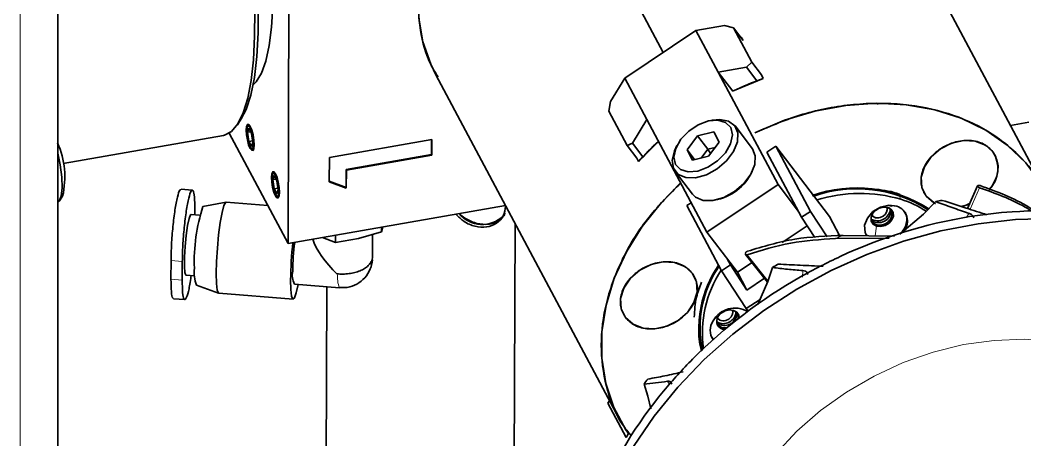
# Paper-space layout 'Blatt1' of a CAD drawing. Header units: millimetres. Extents: x 0 to 1189, y 0 to 841.
# Drawn here: x 1101.98 to 1120.69, y 509.51 to 517.33 of the extents above; entities that cross this region are included whole.
import ezdxf

# ---------------------------------------------------------------- set-up
doc = ezdxf.new("R2010")
doc.units = ezdxf.units.MM
doc.layers.add('BESCHRIFTUNG', color=5, linetype='Continuous')
doc.dimstyles.new('SLDDIMSTYLE0', dxfattribs={"dimtxt": 0.18, "dimasz": 0.7, "dimexe": 0, "dimexo": 0.0625, "dimgap": 0, "dimtad": 0, "dimtih": 1, "dimtoh": 1, "dimdec": 0, "dimrnd": 1e-09, "dimzin": 0, "dimdsep": 46, "dimtxsty": 'Standard', "dimblk1": 'DOT', "dimblk2": 'DOT', "dimsah": 1, "dimcen": 0.09, "dimadec": 0, "dimazin": 0, "dimtfac": 0.7, "dimtdec": 0, "dimtofl": 0, "dimtmove": 0, "dimatfit": 3, "dimldrblk": 'DOT', "dimfxl": 1, "dimfrac": 2, "dimtolj": 1, "dimtzin": 0, "dimarcsym": 0})

# ---------------------------------------------------------------- blocks, each defined once
blk = doc.blocks.new('_Dot')
at = {"color": 0, "linetype": 'ByBlock', "lineweight": -2}
blk.add_line((-0.5, 0), (-1, 0), dxfattribs=at)
at = {"color": 0, "linetype": 'ByBlock', "const_width": 0.5}
blk.add_lwpolyline([(-0.25, 0, 1), (0.25, 0, 1)], format="xyb", close=True, dxfattribs=at)

psp = doc.layouts.new('Blatt1')

# ---------------------------------------------------------------- linework, layer by layer
at = {"color": 7, "linetype": 'Continuous', "lineweight": 35}
for p, q in [((1102.677, 348.096), (1102.677, 627.189)), ((1106.967, 513.166), (1106.996, 521.336)), ((1111.552, 521.233), (1113.954, 516.725)), ((1121.073, 514.142), (1117.662, 520.542)), ((1113.238, 516.247), (1114.565, 517.133)), ((1114.565, 517.133), (1115.095, 517.225)), ((1114.565, 517.133), (1114.977, 516.36)), ((1115.095, 517.225), (1115.263, 517.182)), ((1115.263, 517.182), (1115.604, 516.542)), ((1115.263, 517.182), (1115.442, 516.947)), ((1115.406, 517.013), (1115.441, 516.948)), ((1115.604, 516.542), (1115.507, 516.453)), ((1115.604, 516.542), (1115.783, 516.307)), ((1115.507, 516.453), (1114.977, 516.36)), ((1114.977, 516.36), (1116.094, 514.264)), ((1115.249, 516.003), (1114.977, 516.36)), ((1115.701, 516.198), (1115.507, 516.453)), ((1109.72, 516.309), (1113.131, 509.909)), ((1112.972, 515.809), (1113.238, 516.247)), ((1113.65, 515.475), (1113.238, 516.247)), ((1115.248, 516.003), (1115.818, 516.241)), ((1115.783, 516.307), (1115.818, 516.241)), ((1112.941, 515.633), (1112.972, 515.809)), ((1117.957, 515.756), (1117.945, 515.783)), ((1113.282, 514.993), (1112.941, 515.633)), ((1106.024, 515.38), (1106.097, 515.491)), ((1113.65, 515.475), (1113.384, 515.036)), ((1114.767, 513.378), (1113.65, 515.475)), ((1114.869, 515.465), (1114.815, 515.454)), ((1120.421, 515.366), (1120.766, 515.426)), ((1105.871, 515.222), (1106.967, 513.166)), ((1106.238, 515.314), (1106.212, 515.239)), ((1106.272, 515.249), (1106.212, 515.239)), ((1106.212, 515.239), (1106.237, 515.069)), ((1106.238, 515.383), (1106.214, 515.347)), ((1106.289, 515.218), (1106.238, 515.314)), ((1106.314, 515.048), (1106.289, 515.218)), ((1114.596, 515.173), (1114.895, 515.244)), ((1114.997, 515.053), (1114.895, 515.244)), ((1115.616, 514.932), (1115.293, 515.357)), ((1102.778, 514.658), (1105.765, 515.181)), ((1106.309, 515.081), (1106.237, 515.069)), ((1106.237, 515.069), (1106.288, 514.973)), ((1106.288, 514.973), (1106.314, 515.048)), ((1107.737, 514.77), (1109.648, 515.105)), ((1109.642, 515.104), (1109.641, 514.822)), ((1109.648, 515.105), (1109.647, 514.811)), ((1113.384, 515.036), (1113.282, 514.993)), ((1113.384, 515.036), (1113.578, 514.781)), ((1113.497, 514.691), (1113.869, 515.065)), ((1114.398, 514.912), (1114.596, 515.173)), ((1114.786, 514.924), (1114.596, 515.173)), ((1114.8, 514.791), (1114.997, 515.053)), ((1106.286, 514.935), (1106.321, 514.909)), ((1109.641, 514.822), (1108.048, 514.544)), ((1109.641, 514.822), (1109.647, 514.811)), ((1113.461, 514.758), (1113.282, 514.993)), ((1114.211, 514.994), (1114.187, 514.946)), ((1114.398, 514.912), (1114.5, 514.721)), ((1114.537, 514.729), (1114.398, 514.912)), ((1114.661, 514.759), (1114.786, 514.924)), ((1114.786, 514.924), (1114.924, 514.956)), ((1114.837, 514.841), (1114.786, 514.924)), ((1115.886, 514.868), (1116.052, 514.979)), ((1115.886, 514.868), (1116.533, 513.654)), ((1116.699, 513.765), (1116.052, 514.979)), ((1116.052, 514.979), (1117.05, 513.668)), ((1107.735, 514.317), (1107.737, 514.77)), ((1109.647, 514.811), (1108.054, 514.533)), ((1113.497, 514.691), (1113.461, 514.758)), ((1114.8, 514.791), (1114.5, 514.721)), ((1106.708, 514.5), (1106.685, 514.464)), ((1108.048, 514.544), (1108.047, 514.208)), ((1108.048, 514.544), (1108.054, 514.533)), ((1108.054, 514.533), (1108.053, 514.197)), ((1114.179, 514.508), (1114.502, 514.084)), ((1106.709, 514.431), (1106.683, 514.356)), ((1106.743, 514.367), (1106.683, 514.356)), ((1106.683, 514.356), (1106.708, 514.186)), ((1106.76, 514.335), (1106.709, 514.431)), ((1106.785, 514.165), (1106.76, 514.335)), ((1108.047, 514.208), (1107.735, 514.326)), ((1108.053, 514.197), (1107.735, 514.317)), ((1116.094, 514.264), (1114.767, 513.378)), ((1116.474, 513.764), (1116.094, 514.264)), ((1105.185, 514.162), (1104.974, 514.18)), ((1106.78, 514.198), (1106.708, 514.186)), ((1106.708, 514.186), (1106.759, 514.09)), ((1106.759, 514.09), (1106.785, 514.165)), ((1108.047, 514.208), (1108.053, 514.197)), ((1119.811, 514.239), (1119.624, 513.818)), ((1102.711, 513.961), (1102.77, 514.05)), ((1105.813, 513.937), (1105.383, 513.858)), ((1106.59, 513.873), (1105.816, 513.937)), ((1106.757, 514.052), (1106.791, 514.027)), ((1114.475, 513.926), (1114.394, 513.872)), ((1119.034, 513.946), (1118.8, 513.71)), ((1118.852, 514.046), (1119.025, 513.904)), ((1105.32, 513.693), (1105.161, 513.707)), ((1105.232, 513.801), (1105.232, 513.701)), ((1106.967, 513.166), (1111.017, 513.874)), ((1115.041, 512.658), (1114.394, 513.872)), ((1116.533, 513.654), (1116.699, 513.765)), ((1117.008, 513.293), (1116.699, 513.765)), ((1118.8, 513.71), (1118.362, 513.338)), ((1110.948, 513.638), (1110.948, 513.639)), ((1111.198, 513.535), (1111.176, 507.381)), ((1116.533, 513.654), (1116.781, 513.275)), ((1117.05, 513.668), (1117.24, 513.312)), ((1117.845, 513.686), (1117.838, 513.696)), ((1117.845, 513.686), (1117.839, 513.697)), ((1117.845, 513.686), (1117.84, 513.696)), ((1108.706, 513.386), (1108.278, 513.259)), ((1108.541, 512.919), (1108.543, 513.337)), ((1108.73, 513.474), (1108.706, 513.386)), ((1108.707, 513.47), (1108.706, 513.386)), ((1115.338, 512.629), (1114.767, 513.378)), ((1116.172, 513.186), (1116.637, 513.496)), ((1117.754, 513.307), (1117.721, 513.355)), ((1107.851, 513.187), (1107.61, 513.278)), ((1107.851, 513.187), (1107.851, 513.32)), ((1108.278, 513.259), (1107.851, 513.187)), ((1118.163, 513.263), (1117.161, 513.257)), ((1118.265, 513.301), (1117.309, 513.317)), ((1115.488, 512.961), (1115.899, 512.448)), ((1104.788, 512.848), (1104.787, 512.5)), ((1104.997, 512.483), (1104.998, 512.83)), ((1115.041, 512.658), (1115.207, 512.769)), ((1115.207, 512.769), (1115.148, 512.879)), ((1115.514, 512.298), (1115.207, 512.769)), ((1115.338, 512.629), (1115.609, 512.81)), ((1105.068, 512.577), (1105.227, 512.564)), ((1115.041, 512.658), (1115.502, 511.953)), ((1115.338, 512.629), (1115.514, 512.298)), ((1115.991, 512.719), (1115.903, 512.456)), ((1105.262, 512.391), (1105.673, 512.243)), ((1107.086, 512.411), (1107.928, 512.341)), ((1115.843, 512.518), (1115.514, 512.298)), ((1115.903, 512.456), (1115.719, 512.029)), ((1105.676, 512.243), (1107.063, 512.128)), ((1107.689, 512.361), (1107.672, 507.636)), ((1104.833, 512.138), (1105.045, 512.121)), ((1115.761, 512.125), (1115.502, 511.953)), ((1115.502, 511.953), (1115.537, 511.907)), ((1114.972, 511.769), (1114.966, 511.778)), ((1114.967, 511.78), (1114.972, 511.769)), ((1114.972, 511.769), (1114.968, 511.779)), ((1114.891, 511.38), (1114.849, 511.438)), ((1113.598, 510.547), (1113.668, 510.319)), ((1112.921, 510.191), (1112.953, 510.242)), ((1112.921, 510.191), (1113.262, 509.551)), ((1113.668, 510.319), (1113.724, 510.088)), ((1113.262, 509.551), (1113.306, 509.623))]:
    psp.add_line(p, q, dxfattribs=at)
at = {"color": 8, "linetype": 'Continuous', "lineweight": 18}
for p, q in [((1101.977, 347.928), (1101.977, 627.022)), ((1119.847, 514.204), (1119.669, 513.804)), ((1118.383, 513.989), (1118.341, 514.066)), ((1118.26, 513.874), (1118.139, 513.837)), ((1119.601, 513.652), (1119.644, 513.728)), ((1117.91, 513.522), (1117.928, 513.489)), ((1117.928, 513.489), (1117.902, 513.307)), ((1115.519, 512.957), (1115.907, 512.467)), ((1104.998, 512.83), (1104.788, 512.848)), ((1116.551, 512.538), (1116.555, 512.66)), ((1104.787, 512.5), (1104.997, 512.483)), ((1114.916, 511.77), (1114.979, 511.804)), ((1114.072, 510.537), (1114.037, 510.599))]:
    psp.add_line(p, q, dxfattribs=at)
at = {"color": 7, "linetype": 'Continuous', "lineweight": 35, "flags": 128}
for points in [[(1106.317, 516.124), (1106.375, 516.181), (1106.474, 516.34), (1106.556, 516.566), (1106.618, 516.853), (1106.661, 517.196), (1106.684, 517.589), (1106.685, 518.026), (1106.666, 518.498), (1106.626, 518.997), (1106.566, 519.514), (1106.487, 520.04), (1106.391, 520.565), (1106.279, 521.081), (1106.154, 521.577), (1106.017, 522.045), (1105.871, 522.477), (1105.718, 522.865), (1105.612, 523.102)], [(1105.532, 522.61), (1105.692, 522.107), (1105.841, 521.57), (1105.977, 521.005), (1106.098, 520.423), (1106.201, 519.833), (1106.286, 519.245), (1106.35, 518.667), (1106.393, 518.11), (1106.413, 517.583), (1106.411, 517.093), (1106.387, 516.65), (1106.341, 516.26), (1106.274, 515.929), (1106.186, 515.663), (1106.097, 515.491)], [(1105.765, 515.181), (1105.786, 515.186), (1105.917, 515.256), (1106.034, 515.396), (1106.134, 515.603), (1106.216, 515.874), (1106.28, 516.205), (1106.323, 516.591), (1106.345, 517.027), (1106.347, 517.505), (1106.328, 518.019), (1106.288, 518.562), (1106.228, 519.124), (1106.149, 519.698), (1106.051, 520.276), (1105.938, 520.847), (1105.809, 521.405), (1105.667, 521.941), (1105.514, 522.446)], [(1111.552, 521.233), (1111.101, 520.899), (1110.691, 520.526), (1110.328, 520.119), (1110.019, 519.686), (1109.767, 519.233), (1109.577, 518.767), (1109.452, 518.296), (1109.394, 517.827), (1109.404, 517.367), (1109.481, 516.924), (1109.625, 516.505), (1109.72, 516.309)], [(1115.66, 515.231), (1116.213, 515.462), (1116.781, 515.633), (1117.355, 515.738), (1117.925, 515.778), (1118.48, 515.751), (1119.011, 515.657), (1119.507, 515.499), (1119.961, 515.278), (1120.363, 515), (1120.708, 514.668), (1120.988, 514.29), (1121.199, 513.871), (1121.236, 513.772)], [(1106.19, 515.281), (1106.195, 515.193), (1106.211, 515.096), (1106.234, 515.007), (1106.263, 514.939), (1106.291, 514.902), (1106.315, 514.901), (1106.331, 514.938), (1106.337, 515.005), (1106.331, 515.094), (1106.316, 515.19), (1106.292, 515.279), (1106.264, 515.348), (1106.236, 515.385), (1106.212, 515.385), (1106.196, 515.349), (1106.19, 515.281)], [(1114.869, 515.465), (1115.008, 515.479), (1115.173, 515.447), (1115.29, 515.36), (1115.347, 515.226), (1115.338, 515.06), (1115.264, 514.88), (1115.132, 514.706), (1114.957, 514.557), (1114.759, 514.448), (1114.558, 514.392), (1114.376, 514.394), (1114.233, 514.454), (1114.145, 514.567), (1114.12, 514.719), (1114.163, 514.894), (1114.187, 514.946)], [(1114.283, 515.107), (1114.187, 514.939), (1114.152, 514.777), (1114.184, 514.639), (1114.277, 514.543), (1114.421, 514.5), (1114.598, 514.514), (1114.788, 514.586), (1114.966, 514.705), (1115.113, 514.858), (1115.209, 515.025), (1115.243, 515.188), (1115.212, 515.325), (1115.118, 515.422), (1114.974, 515.465), (1114.797, 515.45), (1114.607, 515.379), (1114.429, 515.26), (1114.283, 515.107)], [(1106.209, 515.335), (1106.2, 515.285), (1106.202, 515.213), (1106.212, 515.13), (1106.231, 515.05), (1106.254, 514.984), (1106.279, 514.942), (1106.301, 514.931), (1106.318, 514.952), (1106.326, 515.002), (1106.325, 515.074), (1106.314, 515.156), (1106.296, 515.237), (1106.272, 515.303), (1106.247, 515.345), (1106.225, 515.356), (1106.209, 515.335)], [(1118.852, 514.046), (1118.772, 514.211), (1118.761, 514.4), (1118.82, 514.596), (1118.943, 514.778), (1119.117, 514.929), (1119.327, 515.034), (1119.551, 515.083), (1119.767, 515.072), (1119.955, 515), (1120.096, 514.876)], [(1102.677, 513.933), (1102.707, 513.955), (1102.743, 514.048), (1102.758, 514.204), (1102.752, 514.405), (1102.723, 514.63), (1102.677, 514.851)], [(1114.502, 514.084), (1114.556, 514.03), (1114.699, 513.97), (1114.881, 513.967), (1115.082, 514.024), (1115.281, 514.133), (1115.455, 514.282), (1115.587, 514.456), (1115.661, 514.636), (1115.67, 514.802), (1115.616, 514.932)], [(1106.66, 514.399), (1106.666, 514.31), (1106.681, 514.214), (1106.705, 514.125), (1106.733, 514.056), (1106.761, 514.019), (1106.785, 514.019), (1106.801, 514.055), (1106.807, 514.123), (1106.802, 514.211), (1106.786, 514.308), (1106.763, 514.397), (1106.734, 514.465), (1106.706, 514.502), (1106.682, 514.503), (1106.666, 514.466), (1106.66, 514.399)], [(1106.679, 514.452), (1106.671, 514.402), (1106.672, 514.33), (1106.683, 514.248), (1106.701, 514.167), (1106.725, 514.101), (1106.75, 514.059), (1106.772, 514.048), (1106.788, 514.069), (1106.797, 514.119), (1106.795, 514.191), (1106.784, 514.274), (1106.766, 514.354), (1106.743, 514.42), (1106.718, 514.462), (1106.696, 514.473), (1106.679, 514.452)], [(1113.318, 509.606), (1113.257, 509.696), (1113.034, 510.109), (1112.884, 510.556), (1112.81, 511.029), (1112.811, 511.52), (1112.89, 512.02), (1113.043, 512.52), (1113.269, 513.011), (1113.563, 513.485), (1113.92, 513.932), (1114.278, 514.296)], [(1105.816, 513.937), (1105.806, 513.934), (1105.774, 513.875), (1105.74, 513.746), (1105.706, 513.559), (1105.675, 513.33), (1105.651, 513.08), (1105.635, 512.831), (1105.629, 512.605)], [(1119.003, 513.915), (1118.993, 513.922), (1118.852, 514.046)], [(1119.673, 513.908), (1119.621, 513.888), (1119.497, 513.853)], [(1105.161, 513.707), (1105.151, 513.7), (1105.123, 513.633), (1105.095, 513.499), (1105.069, 513.316), (1105.049, 513.111), (1105.038, 512.909), (1105.038, 512.739), (1105.047, 512.623), (1105.066, 512.577), (1105.068, 512.577)], [(1117.733, 513.333), (1117.716, 513.374), (1117.706, 513.505), (1117.757, 513.641), (1117.86, 513.76), (1118.001, 513.844), (1118.157, 513.88), (1118.306, 513.863)], [(1117.928, 513.489), (1117.866, 513.524), (1117.83, 513.581), (1117.825, 513.65), (1117.852, 513.721), (1117.906, 513.783), (1117.98, 513.827), (1118.061, 513.846), (1118.139, 513.837)], [(1118.115, 513.842), (1118.123, 513.816), (1118.119, 513.765), (1118.093, 513.716), (1118.049, 513.675), (1117.994, 513.65), (1117.935, 513.643), (1117.883, 513.656), (1117.845, 513.686)], [(1118.113, 513.841), (1118.123, 513.818), (1118.124, 513.792), (1118.119, 513.765), (1118.108, 513.739), (1118.092, 513.714), (1118.049, 513.675), (1117.996, 513.65), (1117.965, 513.644), (1117.935, 513.643), (1117.907, 513.647), (1117.881, 513.656), (1117.845, 513.686), (1117.845, 513.686)], [(1118.139, 513.837), (1118.201, 513.801), (1118.237, 513.745), (1118.242, 513.676), (1118.215, 513.605), (1118.161, 513.543), (1118.087, 513.499), (1118.005, 513.48), (1117.928, 513.489)], [(1113.399, 509.384), (1113.785, 509.95), (1114.225, 510.491), (1114.716, 511.002), (1115.252, 511.479), (1115.829, 511.918), (1116.441, 512.314), (1117.083, 512.663), (1117.748, 512.962), (1118.431, 513.208), (1119.124, 513.4), (1119.822, 513.535), (1120.518, 513.612), (1121.206, 513.63)], [(1117.91, 513.522), (1117.848, 513.557), (1117.832, 513.576)], [(1113.252, 511.785), (1113.173, 511.95), (1113.162, 512.139), (1113.22, 512.334), (1113.343, 512.517), (1113.518, 512.668), (1113.728, 512.773), (1113.952, 512.822), (1114.168, 512.811), (1114.356, 512.739), (1114.496, 512.615)], [(1105.629, 512.605), (1105.634, 512.421), (1105.648, 512.298), (1105.671, 512.244), (1105.676, 512.243)], [(1114.496, 512.615), (1114.576, 512.45), (1114.587, 512.261), (1114.528, 512.065), (1114.406, 511.883), (1114.231, 511.732), (1114.021, 511.626), (1113.797, 511.577), (1113.581, 511.589), (1113.393, 511.66), (1113.252, 511.785)], [(1107.156, 512.405), (1107.121, 512.247), (1107.088, 512.152), (1107.058, 512.13), (1107.035, 512.183), (1107.02, 512.307), (1107.016, 512.49)], [(1115.242, 511.926), (1115.251, 511.899), (1115.247, 511.848), (1115.221, 511.799), (1115.177, 511.758), (1115.121, 511.733), (1115.063, 511.726), (1115.011, 511.739), (1114.972, 511.769)], [(1115.241, 511.922), (1115.25, 511.901), (1115.252, 511.875), (1115.247, 511.848), (1115.236, 511.822), (1115.219, 511.797), (1115.177, 511.758), (1115.124, 511.733), (1115.093, 511.727), (1115.063, 511.726), (1115.034, 511.73), (1115.009, 511.74), (1114.972, 511.769), (1114.972, 511.769)], [(1114.979, 511.804), (1115.033, 511.866), (1115.107, 511.91), (1115.189, 511.929), (1115.267, 511.92), (1115.328, 511.884), (1115.364, 511.828), (1115.371, 511.78)]]:
    psp.add_lwpolyline(points, dxfattribs=at)
at = {"color": 8, "linetype": 'Continuous', "lineweight": 18, "flags": 128}
psp.add_lwpolyline([(1114.922, 506.356), (1114.946, 506.847), (1115.038, 507.343), (1115.198, 507.839), (1115.422, 508.326), (1115.708, 508.797), (1116.05, 509.247), (1116.446, 509.667), (1116.887, 510.053), (1117.369, 510.398), (1117.884, 510.697), (1118.425, 510.946), (1118.983, 511.142), (1119.55, 511.281), (1120.119, 511.361), (1120.681, 511.382), (1121.228, 511.343)], dxfattribs=at)
at = {"color": 7, "linetype": 'Continuous', "lineweight": 35}
for centre, radius, start, end in [((1117.728, 510.856), 5.713, 109.5323, 115.7237), ((1101.234, 514.405), 1.576, 346.9794, 23.7237), ((1117.46, 511.164), 5.306, 132.6254, 138.3302), ((1119.618, 514.566), 0.569, 315.7907, 33.008), ((1114.749, 514.915), 0.956, 279.7885, 334.8035), ((1117.562, 511.722), 2.48, 57.3365, 109.594), ((1117.561, 511.734), 2.451, 57.2888, 109.0931), ((1117.618, 511.388), 2.711, 73.6197, 107.2345), ((1117.791, 512.11), 1.97, 57.3116, 72.5348), ((1120.808, 505.359), 8.769, 100.888, 101.67), ((1108.517, 512.838), 3.296, 161.9697, 182.3202), ((1110.587, 514.09), 0.568, 220.2556, 313.0312), ((1117.945, 513.829), 0.24, 239.7275, 356.4138), ((1117.965, 513.791), 0.236, 233.9574, 2.1968), ((1117.986, 513.744), 0.235, 251.1715, 9.3412), ((1118.207, 513.584), 0.296, 321.9804, 70.4576), ((1118.155, 513.614), 0.336, 310.6684, 23.8846), ((1121.033, 505.222), 8.555, 93.888, 99.2334), ((1120.998, 506.317), 7.459, 76.1635, 94.1912), ((1121.176, 504.459), 9.331, 99.35, 114.8699), ((1113.946, 512.415), 6.931, 173.6536, 179.38), ((1111.75, 512.598), 4.696, 172.7899, 179.3407), ((1120.999, 504.71), 9.446, 121.2726, 122.0165), ((1121.308, 504.133), 9.681, 114.7671, 119.6892), ((1105.81, 512.617), 0.592, 171.5411, 202.424), ((1107.399, 512.574), 0.353, 167.2517, 207.5514), ((1116.657, 511.598), 2.036, 145.6101, 192.0903), ((1116.69, 511.595), 2.048, 145.8617, 191.4898), ((1116.806, 511.497), 2.122, 146.5231, 187.8479), ((1121.166, 504.353), 9.421, 119.6031, 135.0244), ((1115.29, 511.499), 0.464, 59.4098, 150.9606), ((1115.073, 511.912), 0.24, 239.6148, 356.4872), ((1115.093, 511.874), 0.236, 234.2373, 1.8615), ((1115.199, 511.814), 0.154, 338.5097, 19.1618), ((1115.127, 511.552), 0.297, 144.5737, 216.2883), ((1115.104, 511.716), 0.153, 144.7743, 269.5036), ((1115.1, 511.779), 0.185, 220.2167, 284.6567), ((1120.677, 504.864), 8.713, 135.124, 140.4046), ((1120.067, 505.671), 8.102, 142.1672, 142.9916), ((1119.83, 505.514), 7.646, 140.1167, 157.8481)]:
    psp.add_arc(centre, radius, start, end, dxfattribs=at)
at = {"color": 8, "linetype": 'Continuous', "lineweight": 18}
for centre, radius, start, end in [((1119.731, 507.103), 6.67, 111.2941, 112.6623), ((1108.309, 512.518), 0.42, 168.8917, 204.929)]:
    psp.add_arc(centre, radius, start, end, dxfattribs=at)
at = {"color": 7, "linetype": 'Continuous', "lineweight": 35}
psp.add_ellipse((1107.975, 512.906), major_axis=(-0.525, 0.572), ratio=0.3663, start_param=0.646909, end_param=1.776996, dxfattribs=at)
for points, knots in [([(1109.762, 516.269), (1109.716, 516.341), (1109.55, 516.605), (1109.41, 517.148), (1109.366, 517.878), (1109.511, 518.652), (1109.777, 519.289), (1110.069, 519.775), (1110.401, 520.228), (1110.877, 520.741), (1111.331, 521.072), (1111.552, 521.233)], [0, 0, 0, 0, 0.049475, 0.182317, 0.320681, 0.461982, 0.603282, 0.672545, 0.741824, 0.874666, 1, 1, 1, 1]), ([(1115.66, 515.231), (1115.956, 515.356), (1116.556, 515.61), (1117.503, 515.783), (1118.426, 515.787), (1119.28, 515.613), (1120.036, 515.274), (1120.65, 514.775), (1121.058, 514.252), (1121.178, 513.874), (1121.219, 513.743)], [0, 0, 0, 0, 0.130896, 0.26494, 0.398984, 0.52988, 0.660776, 0.79482, 0.928863, 1, 1, 1, 1]), ([(1120.096, 514.876), (1120.043, 514.929), (1119.961, 515.011), (1119.8, 515.068), (1119.663, 515.09), (1119.517, 515.084), (1119.329, 515.044), (1119.109, 514.94), (1118.932, 514.779), (1118.83, 514.626), (1118.777, 514.499), (1118.754, 514.37), (1118.759, 514.209), (1118.815, 514.11), (1118.852, 514.046)], [0, 0, 0, 0, 0.119728, 0.18418, 0.25, 0.31582, 0.380272, 0.5, 0.619728, 0.68418, 0.75, 0.81582, 0.880272, 1, 1, 1, 1]), ([(1120.025, 514.17), (1120.028, 514.173), (1120.068, 514.209), (1120.115, 514.298), (1120.171, 514.423), (1120.194, 514.552), (1120.189, 514.712), (1120.132, 514.811), (1120.096, 514.876)], [0, 0, 0, 0, 0.014465, 0.181503, 0.352085, 0.522667, 0.689705, 1, 1, 1, 1]), ([(1113.361, 509.588), (1113.303, 509.655), (1113.077, 509.92), (1112.872, 510.494), (1112.766, 511.265), (1112.871, 512.08), (1113.176, 512.895), (1113.645, 513.657), (1114.077, 514.087), (1114.281, 514.29)], [0, 0, 0, 0, 0.055463, 0.216931, 0.374608, 0.532286, 0.693754, 0.855223, 1, 1, 1, 1]), ([(1104.973, 514.164), (1104.966, 514.167), (1104.947, 514.174), (1104.907, 514.042), (1104.861, 513.801), (1104.822, 513.485), (1104.794, 513.142), (1104.79, 512.946), (1104.788, 512.848)], [0, 0, 0, 0, 0.10334, 0.282672, 0.462004, 0.641336, 0.820668, 1, 1, 1, 1]), ([(1118.366, 514.076), (1118.361, 514.078), (1118.228, 514.137), (1117.923, 514.183), (1117.473, 514.202), (1117.07, 514.155), (1116.828, 514.081), (1116.735, 514.052)], [0, 0, 0, 0, 0.011078, 0.291804, 0.567476, 0.833566, 1, 1, 1, 1]), ([(1119.847, 514.204), (1119.842, 514.206), (1119.833, 514.209), (1119.822, 514.217), (1119.813, 514.225), (1119.809, 514.233), (1119.81, 514.24), (1119.815, 514.246), (1119.825, 514.249), (1119.836, 514.249), (1119.846, 514.247), (1119.852, 514.245), (1119.855, 514.244)], [0, 0, 0, 0, 0.107517, 0.215031, 0.322606, 0.430127, 0.53749, 0.644686, 0.751787, 0.858891, 0.933248, 1, 1, 1, 1]), ([(1120.847, 513.75), (1120.796, 513.782), (1120.486, 513.979), (1120.138, 514.102), (1119.847, 514.204)], [0, 0, 0, 0, 0.16375, 1, 1, 1, 1]), ([(1120.914, 513.749), (1120.865, 513.781), (1120.54, 513.998), (1120.17, 514.131), (1119.855, 514.244)], [0, 0, 0, 0, 0.149566, 1, 1, 1, 1]), ([(1119.644, 513.728), (1119.54, 513.764), (1119.333, 513.837), (1119.134, 513.91), (1119.034, 513.946)], [0, 0, 0, 0, 0.499446, 1, 1, 1, 1]), ([(1119.985, 513.703), (1119.854, 513.744), (1119.572, 513.835), (1119.299, 513.922), (1119.152, 513.97)], [0, 0, 0, 0, 0.460596, 1, 1, 1, 1]), ([(1119.502, 513.857), (1119.527, 513.861), (1119.585, 513.87), (1119.638, 513.899), (1119.667, 513.916)], [0, 0, 0, 0, 0.4357005, 1, 1, 1, 1]), ([(1111.021, 513.863), (1111.012, 513.8), (1110.994, 513.674), (1110.859, 513.534), (1110.67, 513.461), (1110.451, 513.474), (1110.243, 513.561), (1110.141, 513.665), (1110.095, 513.713)], [0, 0, 0, 0, 0.1710271, 0.3421218, 0.5132162, 0.6842443, 0.8552724, 1, 1, 1, 1]), ([(1111.021, 513.863), (1111.012, 513.8), (1110.994, 513.674), (1110.859, 513.534), (1110.67, 513.461), (1110.451, 513.474), (1110.243, 513.561), (1110.141, 513.665), (1110.095, 513.713)], [0, 0, 0, 0, 0.171027, 0.342122, 0.513216, 0.684244, 0.855272, 1, 1, 1, 1]), ([(1111.007, 513.733), (1111.006, 513.73), (1110.999, 513.695), (1110.953, 513.646), (1110.884, 513.584), (1110.795, 513.542), (1110.667, 513.515), (1110.489, 513.528), (1110.314, 513.603), (1110.205, 513.676), (1110.166, 513.714), (1110.157, 513.724)], [0, 0, 0, 0, 0.011305, 0.120919, 0.230629, 0.340243, 0.449953, 0.651504, 0.853055, 0.962669, 1, 1, 1, 1]), ([(1119.644, 513.728), (1119.661, 513.721), (1119.697, 513.706), (1119.73, 513.675), (1119.736, 513.652), (1119.739, 513.642)], [0, 0, 0, 0, 0.352822, 0.706618, 1, 1, 1, 1]), ([(1117.161, 513.257), (1116.881, 513.24), (1116.315, 513.206), (1115.786, 513.041), (1115.519, 512.957)], [0, 0, 0, 0, 0.494385, 1, 1, 1, 1]), ([(1117.309, 513.317), (1117.005, 513.306), (1116.39, 513.282), (1115.815, 513.109), (1115.523, 513.021)], [0, 0, 0, 0, 0.493615, 1, 1, 1, 1]), ([(1115.519, 512.957), (1115.514, 512.956), (1115.506, 512.954), (1115.496, 512.955), (1115.488, 512.96), (1115.484, 512.969), (1115.484, 512.979), (1115.488, 512.991), (1115.496, 513.003), (1115.506, 513.012), (1115.515, 513.018), (1115.521, 513.02), (1115.523, 513.021)], [0, 0, 0, 0, 0.107517, 0.215031, 0.322606, 0.430127, 0.53749, 0.644686, 0.751787, 0.858891, 0.933248, 1, 1, 1, 1]), ([(1108.539, 512.921), (1108.539, 512.906), (1108.539, 512.869), (1108.512, 512.812), (1108.464, 512.752), (1108.396, 512.7), (1108.311, 512.656), (1108.212, 512.623), (1108.104, 512.602), (1107.99, 512.593), (1107.915, 512.598), (1107.877, 512.601)], [0, 0, 0, 0, 0.0779903, 0.1932415, 0.3084927, 0.4237439, 0.5389951, 0.6542464, 0.7694976, 0.8847488, 1, 1, 1, 1]), ([(1107.929, 512.347), (1107.976, 512.345), (1108.087, 512.338), (1108.254, 512.402), (1108.405, 512.521), (1108.509, 512.682), (1108.529, 512.803), (1108.539, 512.86)], [0, 0, 0, 0, 0.158629, 0.372609, 0.587283, 0.80534, 1, 1, 1, 1]), ([(1114.496, 512.615), (1114.443, 512.668), (1114.361, 512.75), (1114.201, 512.807), (1114.063, 512.829), (1113.918, 512.823), (1113.73, 512.783), (1113.509, 512.679), (1113.333, 512.518), (1113.231, 512.365), (1113.177, 512.237), (1113.154, 512.109), (1113.16, 511.948), (1113.216, 511.849), (1113.252, 511.785)], [0, 0, 0, 0, 0.1197284, 0.1841803, 0.25, 0.3158197, 0.3802716, 0.5, 0.6197284, 0.6841803, 0.75, 0.8158197, 0.8802716, 1, 1, 1, 1]), ([(1116.934, 512.742), (1116.791, 512.748), (1116.503, 512.759), (1116.231, 512.775), (1116.095, 512.783)], [0, 0, 0, 0, 0.499099, 1, 1, 1, 1]), ([(1113.252, 511.785), (1113.306, 511.731), (1113.387, 511.649), (1113.548, 511.592), (1113.685, 511.571), (1113.831, 511.577), (1114.019, 511.617), (1114.24, 511.721), (1114.416, 511.882), (1114.518, 512.035), (1114.571, 512.162), (1114.595, 512.291), (1114.589, 512.451), (1114.533, 512.55), (1114.496, 512.615)], [0, 0, 0, 0, 0.119728, 0.18418, 0.25, 0.31582, 0.380272, 0.5, 0.619728, 0.68418, 0.75, 0.81582, 0.880272, 1, 1, 1, 1]), ([(1114.979, 512.745), (1114.914, 512.634), (1114.773, 512.393), (1114.648, 512), (1114.607, 511.59), (1114.62, 511.303), (1114.669, 511.17), (1114.674, 511.158)], [0, 0, 0, 0, 0.214227, 0.464987, 0.720344, 0.975701, 1, 1, 1, 1]), ([(1116.555, 512.66), (1116.459, 512.668), (1116.266, 512.685), (1116.083, 512.708), (1115.991, 512.719)], [0, 0, 0, 0, 0.4994494, 1, 1, 1, 1]), ([(1116.555, 512.66), (1116.572, 512.657), (1116.605, 512.651), (1116.637, 512.625), (1116.644, 512.601), (1116.647, 512.59)], [0, 0, 0, 0, 0.352846, 0.706666, 1, 1, 1, 1]), ([(1104.787, 512.5), (1104.788, 512.418), (1104.791, 512.254), (1104.811, 512.14), (1104.829, 512.151), (1104.835, 512.154)], [0, 0, 0, 0, 0.412584, 0.825168, 1, 1, 1, 1]), ([(1105.163, 512.569), (1105.161, 512.55), (1105.146, 512.427), (1105.111, 512.259), (1105.066, 512.118), (1105.027, 512.113), (1105.001, 512.232), (1104.998, 512.399), (1104.997, 512.483)], [0, 0, 0, 0, 0.035722, 0.228577, 0.421433, 0.614289, 0.807144, 1, 1, 1, 1]), ([(1114.666, 512.443), (1114.631, 512.352), (1114.551, 512.135), (1114.539, 511.919), (1114.533, 511.794)], [0, 0, 0, 0, 0.42213, 1, 1, 1, 1]), ([(1114.324, 510.776), (1114.21, 510.75), (1113.983, 510.697), (1113.774, 510.659), (1113.669, 510.64)], [0, 0, 0, 0, 0.499101, 1, 1, 1, 1]), ([(1114.037, 510.599), (1113.962, 510.588), (1113.811, 510.565), (1113.669, 510.553), (1113.598, 510.547)], [0, 0, 0, 0, 0.499446, 1, 1, 1, 1]), ([(1114.037, 510.599), (1114.05, 510.6), (1114.077, 510.6), (1114.105, 510.579), (1114.113, 510.553), (1114.116, 510.542)], [0, 0, 0, 0, 0.352822, 0.706618, 1, 1, 1, 1])]:
    psp.add_open_spline(points, degree=3, knots=knots, dxfattribs=at)
psp.add_open_spline([(1104.998, 512.83), (1105, 512.928), (1105.005, 513.125), (1105.032, 513.468), (1105.072, 513.783), (1105.118, 514.028), (1105.163, 514.164), (1105.201, 514.17), (1105.228, 514.051), (1105.23, 513.884), (1105.232, 513.801)], degree=3, dxfattribs=at)

# ---------------------------------------------------------------- leaders
at = {"layer": 'BESCHRIFTUNG'}
psp.add_leader([(1114.901, 525.529), (1130.341, 511.245)], dimstyle='SLDDIMSTYLE0', dxfattribs=at)

doc.saveas('drawing.dxf')
